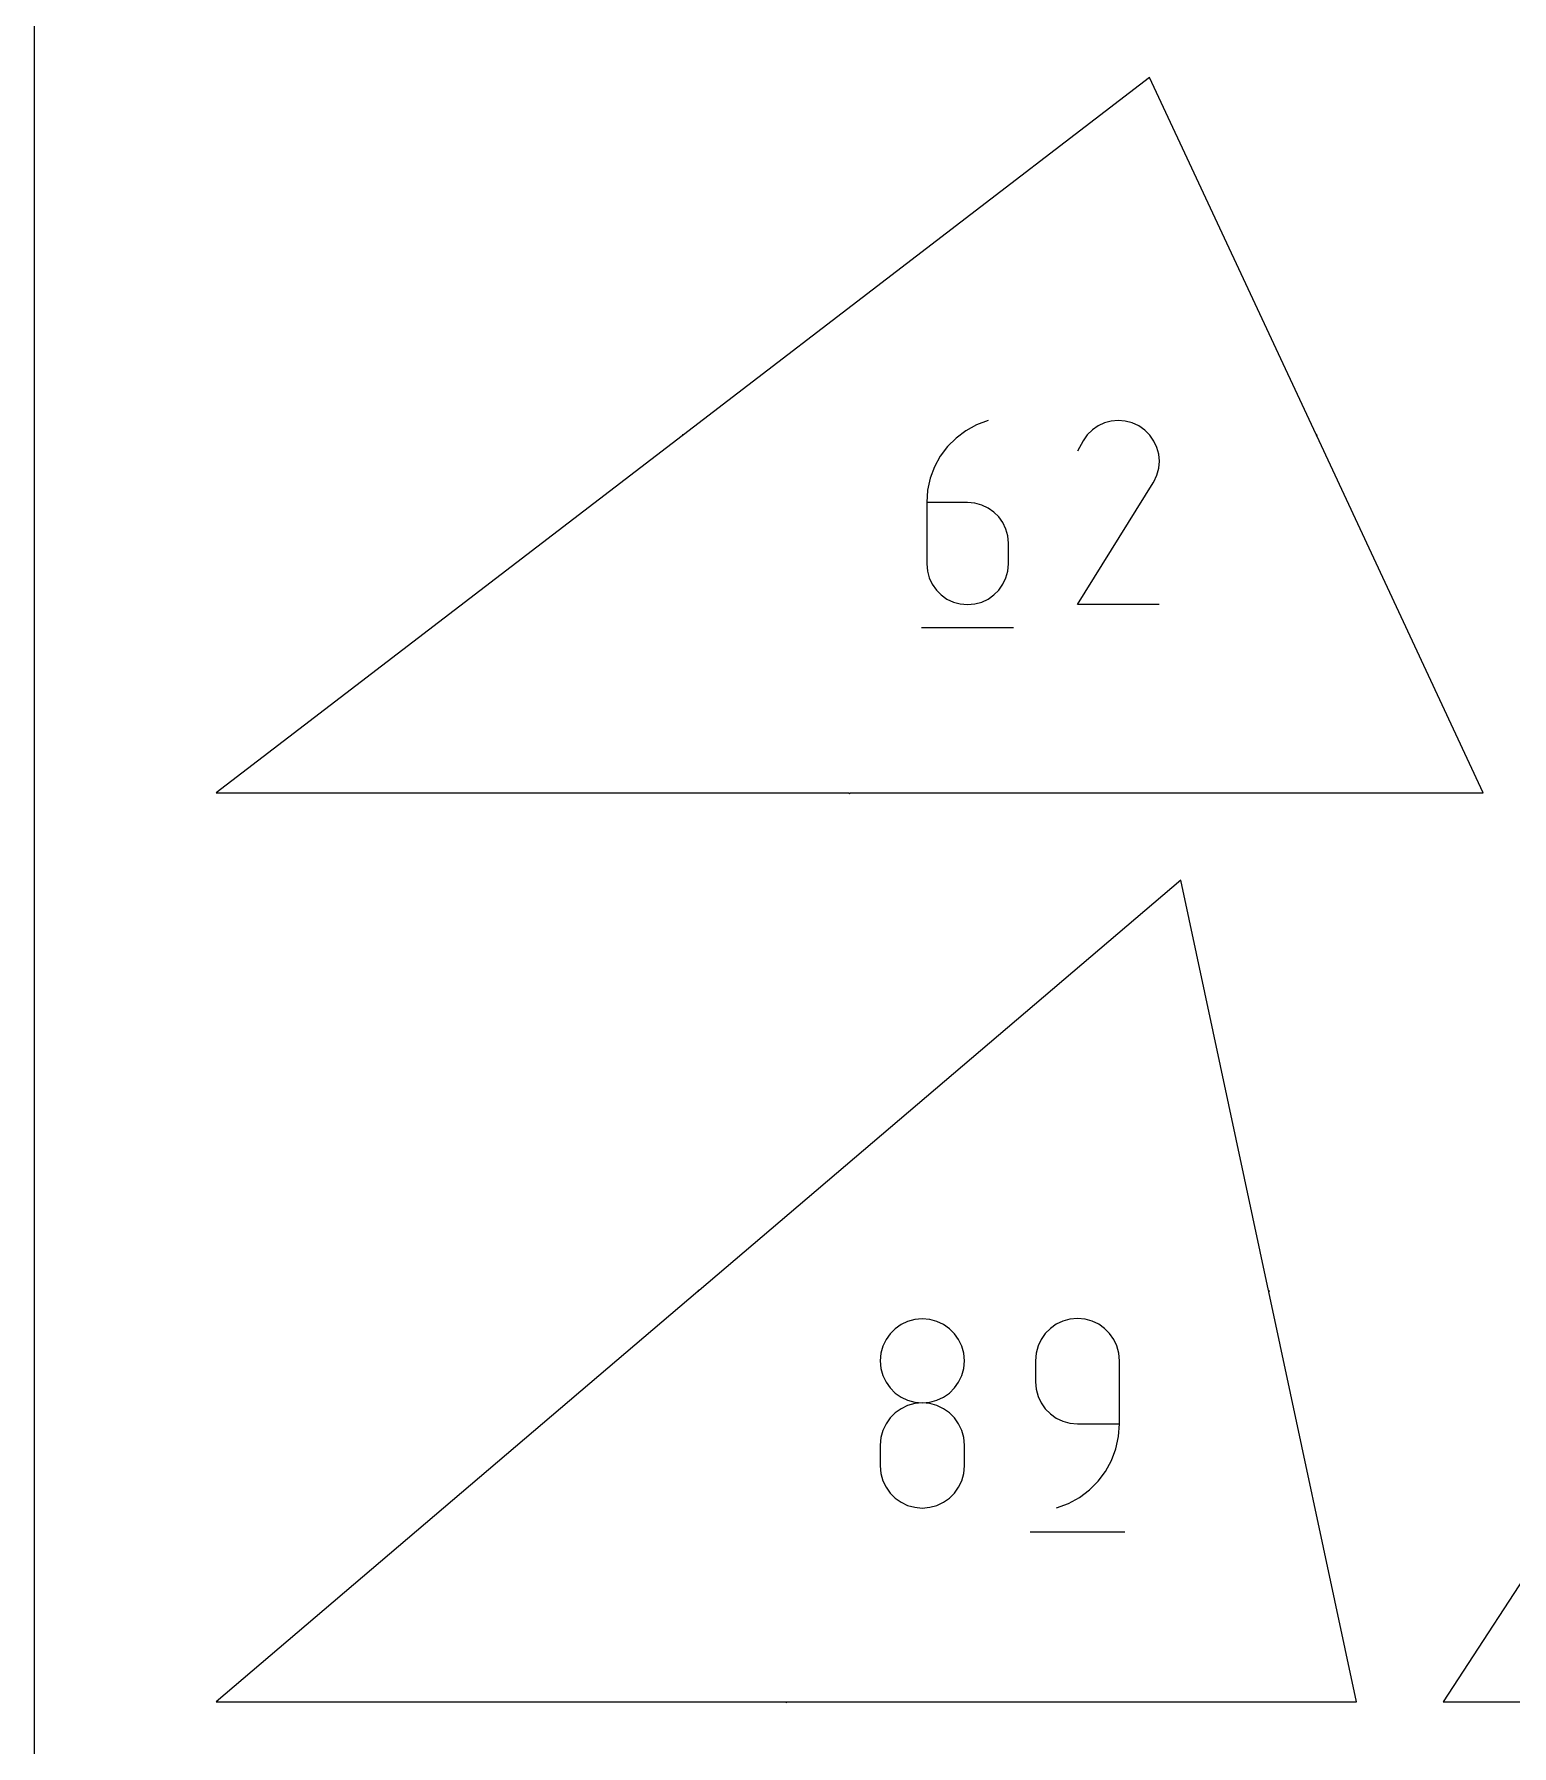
# Model space of a CAD drawing. Extents: x 0 to 200, y 0 to 297.
# Drawn here: x 0 to 54.2, y 134.1 to 196.9 of the extents above; entities that cross this region are included whole.
import ezdxf

# ---------------------------------------------------------------- set-up
doc = ezdxf.new("R2010")
doc.units = 0

msp = doc.modelspace()

# ---------------------------------------------------------------- linework, layer by layer
at = {"layer": 'annotation', "color": 1}
for p, q in [((34.970941, 182.705223), (34.54154, 182.544223)), ((34.970941, 182.705223), (34.970941, 182.705223)), ((39.239303, 182.615139), (39.006579, 182.507877)), ((39.486133, 182.681359), (39.239303, 182.615139)), ((39.74137, 182.705058), (39.486133, 182.681359)), ((39.999314, 182.684754), (39.74137, 182.705058)), ((40.254265, 182.618967), (39.999314, 182.684754)), ((40.500524, 182.506215), (40.254265, 182.618967)), ((23.772287, 182.162459), (23.772194, 182.16174)), ((23.772194, 182.16174), (23.772202, 182.161018)), ((23.772202, 182.161018), (23.772311, 182.160302)), ((23.772483, 182.163162), (23.772287, 182.162459)), ((23.772311, 182.160302), (23.772522, 182.159605)), ((23.77278, 182.163838), (23.772483, 182.163162)), ((23.772522, 182.159605), (23.772833, 182.158936)), ((23.773179, 182.164477), (23.77278, 182.163838)), ((23.772833, 182.158936), (23.773246, 182.158308)), ((23.773179, 182.164477), (23.773179, 182.164477)), ((23.775201, 182.159806), (23.773246, 182.158308)), ((23.773246, 182.158308), (23.775488, 182.155383)), ((23.775576, 182.160044), (23.775201, 182.159806)), ((23.775488, 182.155383), (23.775488, 182.155383)), ((23.775488, 182.155383), (23.775789, 182.155055)), ((23.775976, 182.160207), (23.775576, 182.160044)), ((23.775789, 182.155055), (23.776133, 182.154794)), ((23.776391, 182.160296), (23.775976, 182.160207)), ((23.776133, 182.154794), (23.776511, 182.1546)), ((23.776811, 182.160313), (23.776391, 182.160296)), ((23.776511, 182.1546), (23.776914, 182.154475)), ((23.777227, 182.160258), (23.776811, 182.160313)), ((23.776914, 182.154475), (23.77733, 182.154419)), ((23.777628, 182.160133), (23.777227, 182.160258)), ((23.77733, 182.154419), (23.777751, 182.154435)), ((23.777585, 182.152138), (23.781986, 182.15551)), ((23.778006, 182.15994), (23.777628, 182.160133)), ((23.777751, 182.154435), (23.778166, 182.154524)), ((23.77835, 182.159679), (23.778006, 182.15994)), ((23.778166, 182.154524), (23.778567, 182.154686)), ((23.778651, 182.159351), (23.77835, 182.159679)), ((23.778567, 182.154686), (23.778941, 182.154923)), ((23.779397, 182.158378), (23.778651, 182.159351)), ((23.778651, 182.159351), (23.778651, 182.159351)), ((23.778941, 182.154923), (23.779269, 182.155224)), ((23.778941, 182.154923), (23.778941, 182.154923)), ((23.779269, 182.155224), (23.77953, 182.155569)), ((23.779635, 182.158002), (23.779397, 182.158378)), ((23.782698, 182.160907), (23.779405, 182.169248)), ((23.77953, 182.155569), (23.779724, 182.155947)), ((23.779798, 182.157602), (23.779635, 182.158002)), ((23.779724, 182.155947), (23.779848, 182.156349)), ((23.779887, 182.157186), (23.779798, 182.157602)), ((23.779848, 182.156349), (23.779903, 182.156765)), ((23.779903, 182.156765), (23.779887, 182.157186)), ((23.787585, 182.164652), (23.782698, 182.160907)), ((23.787619, 182.161572), (23.784624, 182.165481)), ((33.79289, 182.059874), (33.481731, 181.747395)), ((34.147508, 182.327295), (33.79289, 182.059874)), ((34.54154, 182.544223), (34.147508, 182.327295)), ((38.450046, 181.954652), (38.25321, 181.577066)), ((38.606251, 182.176153), (38.450046, 181.954652)), ((38.793662, 182.361055), (38.606251, 182.176153)), ((39.006579, 182.507877), (38.793662, 182.361055)), ((40.720776, 182.349815), (40.500524, 182.506215)), ((40.500524, 182.506215), (40.500524, 182.506215)), ((40.904931, 182.162136), (40.720776, 182.349815)), ((41.05135, 181.94893), (40.904931, 182.162136)), ((41.158398, 181.715948), (41.05135, 181.94893)), ((46.996588, 182.166821), (46.99772, 182.164393)), ((46.99772, 182.164393), (46.99772, 182.164393)), ((46.99772, 182.164393), (46.997962, 182.163975)), ((46.997962, 182.163975), (46.998267, 182.163617)), ((46.998267, 182.163617), (46.998623, 182.163323)), ((46.998623, 182.163323), (46.999021, 182.163096)), ((46.999021, 182.163096), (46.99945, 182.16294)), ((46.999256, 182.157531), (47.001805, 182.152064)), ((46.99945, 182.16294), (46.999902, 182.162858)), ((46.999902, 182.162858), (47.000364, 182.162855)), ((47.000364, 182.162855), (47.000828, 182.162933)), ((47.000828, 182.162933), (47.001283, 182.163098)), ((47.001283, 182.163098), (47.002493, 182.163662)), ((47.001329, 182.156652), (47.001329, 182.156652)), ((47.001329, 182.156652), (47.001912, 182.156078)), ((47.001912, 182.156078), (47.002559, 182.155604)), ((47.002493, 182.163662), (47.002911, 182.163905)), ((47.002493, 182.163662), (47.002493, 182.163662)), ((47.002559, 182.155604), (47.003258, 182.155232)), ((47.002653, 182.169648), (47.007522, 182.171919)), ((47.003785, 182.16722), (47.002653, 182.169648)), ((47.002911, 182.163905), (47.003269, 182.164209)), ((47.003258, 182.155232), (47.003998, 182.154964)), ((47.003269, 182.164209), (47.003563, 182.164565)), ((47.003563, 182.164565), (47.003789, 182.164962)), ((47.003949, 182.166766), (47.003785, 182.16722)), ((47.003789, 182.164962), (47.003945, 182.165391)), ((47.003945, 182.165391), (47.004026, 182.165842)), ((47.004028, 182.166303), (47.003949, 182.166766)), ((47.003998, 182.154964), (47.004766, 182.154802)), ((47.004026, 182.165842), (47.004028, 182.166303)), ((47.004766, 182.154802), (47.005551, 182.15475)), ((47.005551, 182.15475), (47.00634, 182.15481)), ((47.00634, 182.15481), (47.007122, 182.154983)), ((47.006513, 182.15908), (47.006509, 182.158618)), ((47.006509, 182.158618), (47.006588, 182.158155)), ((47.006595, 182.159531), (47.006513, 182.15908)), ((47.006588, 182.158155), (47.006752, 182.157701)), ((47.006751, 182.159961), (47.006595, 182.159531)), ((47.006979, 182.160359), (47.006751, 182.159961)), ((47.006752, 182.157701), (47.007884, 182.155273)), ((47.007274, 182.160715), (47.006979, 182.160359)), ((47.007122, 182.154983), (47.007884, 182.155273)), ((47.007632, 182.16102), (47.007274, 182.160715)), ((47.007522, 182.171919), (47.009786, 182.167063)), ((47.008051, 182.161263), (47.007632, 182.16102)), ((47.007884, 182.155273), (47.01153, 182.156973)), ((47.009266, 182.161829), (47.008051, 182.161263)), ((47.008051, 182.161263), (47.008051, 182.161263)), ((47.009721, 182.161994), (47.009266, 182.161829)), ((47.010185, 182.162073), (47.009721, 182.161994)), ((47.010648, 182.162069), (47.010185, 182.162073)), ((47.011099, 182.161988), (47.010648, 182.162069)), ((47.011529, 182.161832), (47.011099, 182.161988)), ((47.011927, 182.161605), (47.011529, 182.161832)), ((47.01153, 182.156973), (47.011949, 182.157216)), ((47.01153, 182.156973), (47.01153, 182.156973)), ((47.012283, 182.16131), (47.011927, 182.161605)), ((47.011949, 182.157216), (47.012308, 182.157521)), ((47.012587, 182.160953), (47.012283, 182.16131)), ((47.012308, 182.157521), (47.012603, 182.157877)), ((47.01283, 182.160535), (47.012587, 182.160953)), ((47.012603, 182.157877), (47.012831, 182.158274)), ((47.012994, 182.16008), (47.01283, 182.160535)), ((47.01283, 182.160535), (47.01283, 182.160535)), ((47.012831, 182.158274), (47.012987, 182.158704)), ((47.012987, 182.158704), (47.013069, 182.159154)), ((47.013073, 182.159617), (47.012994, 182.16008)), ((47.013069, 182.159154), (47.013073, 182.159617)), ((33.218076, 181.395293), (33.00597, 181.009002)), ((33.481731, 181.747395), (33.218076, 181.395293)), ((41.224435, 181.468944), (41.158398, 181.715948)), ((41.247825, 181.213669), (41.224435, 181.468944)), ((33.00597, 181.009002), (32.849458, 180.593958)), ((41.045738, 180.455737), (41.160114, 180.701313)), ((41.160114, 180.701313), (41.226931, 180.955874)), ((41.226931, 180.955874), (41.247825, 181.213669)), ((32.752584, 180.155596), (32.719394, 179.699351)), ((32.849458, 180.593958), (32.752584, 180.155596)), ((38.248977, 175.955184), (41.01907, 180.414677)), ((41.01907, 180.414677), (41.022381, 180.418775)), ((41.01907, 180.414677), (41.01907, 180.414677)), ((41.022381, 180.418775), (41.025557, 180.422907)), ((41.025557, 180.422907), (41.028617, 180.42711)), ((41.028617, 180.42711), (41.031584, 180.431416)), ((41.031584, 180.431416), (41.034477, 180.435863)), ((41.034477, 180.435863), (41.037319, 180.440483)), ((41.037319, 180.440483), (41.040128, 180.445312)), ((41.040128, 180.445312), (41.042928, 180.450386)), ((41.042928, 180.450386), (41.045738, 180.455737)), ((41.045738, 180.455737), (41.045738, 180.455737)), ((32.719394, 179.699351), (32.719394, 177.455847)), ((34.218309, 179.699351), (32.719394, 179.699351)), ((34.487892, 179.675293), (34.218309, 179.699351)), ((34.741561, 179.605908), (34.487892, 179.675293)), ((34.975096, 179.495381), (34.741561, 179.605908)), ((35.184277, 179.347897), (34.975096, 179.495381)), ((35.364887, 179.167638), (35.184277, 179.347897)), ((35.512706, 178.95879), (35.364887, 179.167638)), ((35.623514, 178.725537), (35.512706, 178.95879)), ((35.693093, 178.472063), (35.623514, 178.725537)), ((35.717223, 178.202552), (35.693093, 178.472063)), ((35.717223, 177.455847), (35.717223, 178.202552)), ((35.717223, 178.202552), (35.717223, 178.202552)), ((32.719394, 177.455847), (32.719394, 177.455847)), ((32.719394, 177.455847), (32.743594, 177.186205)), ((32.743594, 177.186205), (32.813348, 176.932381)), ((32.813348, 176.932381), (32.924382, 176.698621)), ((35.512706, 176.698621), (35.623514, 176.932381)), ((35.623514, 176.932381), (35.693093, 177.186205)), ((35.693093, 177.186205), (35.717223, 177.455847)), ((32.924382, 176.698621), (33.072427, 176.489172)), ((33.072427, 176.489172), (33.253211, 176.308281)), ((33.253211, 176.308281), (33.462463, 176.160196)), ((34.975096, 176.160196), (35.184277, 176.308281)), ((35.184277, 176.308281), (35.364887, 176.489172)), ((35.364887, 176.489172), (35.512706, 176.698621)), ((33.462463, 176.160196), (33.69591, 176.049162)), ((33.69591, 176.049162), (33.949283, 175.979427)), ((33.949283, 175.979427), (34.218309, 175.955239)), ((34.218309, 175.955239), (34.487892, 175.979427)), ((34.218309, 175.955239), (34.218309, 175.955239)), ((34.487892, 175.979427), (34.741561, 176.049162)), ((34.741561, 176.049162), (34.975096, 176.160196)), ((41.246806, 175.955184), (38.248977, 175.955184)), ((32.531659, 175.111491), (35.906651, 175.111491)), ((29.885536, 169.054886), (29.885493, 169.054405)), ((29.885493, 169.054405), (29.885493, 169.05307)), ((29.885493, 169.05307), (29.885493, 169.05307)), ((29.885493, 169.05307), (29.885536, 169.052588)), ((29.885536, 169.048187), (29.885493, 169.047705)), ((29.885493, 169.047705), (29.885493, 169.047705)), ((29.885493, 169.047705), (29.885536, 169.047226)), ((29.885661, 169.055339), (29.885536, 169.054886)), ((29.885536, 169.052588), (29.885661, 169.052135)), ((29.885661, 169.048641), (29.885536, 169.048187)), ((29.885536, 169.047226), (29.885661, 169.046774)), ((29.885859, 169.055756), (29.885661, 169.055339)), ((29.885661, 169.052135), (29.885859, 169.051717)), ((29.885859, 169.049059), (29.885661, 169.048641)), ((29.885661, 169.046774), (29.885859, 169.046357)), ((29.886124, 169.05613), (29.885859, 169.055756)), ((29.885859, 169.051717), (29.886123, 169.051342)), ((29.886124, 169.049433), (29.885859, 169.049059)), ((29.885859, 169.046357), (29.886123, 169.045984)), ((29.886123, 169.051342), (29.886447, 169.051019)), ((29.886123, 169.045984), (29.886447, 169.045661)), ((29.886447, 169.056452), (29.886124, 169.05613)), ((29.886447, 169.049757), (29.886124, 169.049433)), ((29.886821, 169.056715), (29.886447, 169.056452)), ((29.886447, 169.051019), (29.88682, 169.050754)), ((29.886821, 169.050022), (29.886447, 169.049757)), ((29.886447, 169.045661), (29.88682, 169.045396)), ((29.88682, 169.050754), (29.887238, 169.050556)), ((29.88682, 169.045396), (29.887238, 169.045198)), ((29.887238, 169.056913), (29.886821, 169.056715)), ((29.887238, 169.05022), (29.886821, 169.050022)), ((29.887691, 169.057037), (29.887238, 169.056913)), ((29.887238, 169.050556), (29.887691, 169.050431)), ((29.887691, 169.050345), (29.887238, 169.05022)), ((29.887238, 169.045198), (29.887691, 169.045073)), ((29.888172, 169.05708), (29.887691, 169.057037)), ((29.887691, 169.050431), (29.888172, 169.050388)), ((29.888172, 169.050388), (29.887691, 169.050345)), ((29.887691, 169.045073), (29.888172, 169.04503)), ((29.888653, 169.057037), (29.888172, 169.05708)), ((29.888172, 169.05708), (29.888172, 169.05708)), ((29.888172, 169.050388), (29.888653, 169.050431)), ((29.888172, 169.050388), (29.888172, 169.050388)), ((29.888653, 169.050345), (29.888172, 169.050388)), ((29.888172, 169.050388), (29.888172, 169.050388)), ((29.888172, 169.04503), (29.888653, 169.045073)), ((29.888172, 169.04503), (29.888172, 169.04503)), ((29.889105, 169.056913), (29.888653, 169.057037)), ((29.888653, 169.050431), (29.889106, 169.050556)), ((29.889105, 169.05022), (29.888653, 169.050345)), ((29.888653, 169.045073), (29.889106, 169.045198)), ((29.889523, 169.056715), (29.889105, 169.056913)), ((29.889523, 169.050022), (29.889105, 169.05022)), ((29.889106, 169.050556), (29.889523, 169.050755)), ((29.889106, 169.045198), (29.889523, 169.045396)), ((29.889897, 169.056452), (29.889523, 169.056715)), ((29.889523, 169.050755), (29.889897, 169.051019)), ((29.889897, 169.049757), (29.889523, 169.050022)), ((29.889523, 169.045396), (29.889897, 169.045661)), ((29.89022, 169.05613), (29.889897, 169.056452)), ((29.889897, 169.051019), (29.89022, 169.051343)), ((29.89022, 169.049433), (29.889897, 169.049757)), ((29.889897, 169.045661), (29.89022, 169.045984)), ((29.890484, 169.055756), (29.89022, 169.05613)), ((29.89022, 169.051343), (29.890485, 169.051717)), ((29.890484, 169.049059), (29.89022, 169.049433)), ((29.89022, 169.045984), (29.890485, 169.046357)), ((29.890683, 169.055339), (29.890484, 169.055756)), ((29.890683, 169.048641), (29.890484, 169.049059)), ((29.890485, 169.051717), (29.890683, 169.052135)), ((29.890485, 169.046357), (29.890683, 169.046774)), ((29.890807, 169.054886), (29.890683, 169.055339)), ((29.890683, 169.052135), (29.890807, 169.052588)), ((29.890807, 169.048187), (29.890683, 169.048641)), ((29.890683, 169.046774), (29.890807, 169.047226)), ((29.890851, 169.054405), (29.890807, 169.054886)), ((29.890807, 169.052588), (29.890851, 169.05307)), ((29.890851, 169.047705), (29.890807, 169.048187)), ((29.890807, 169.047226), (29.890851, 169.047705)), ((29.890851, 169.054405), (29.890851, 169.054405)), ((29.890851, 169.05307), (29.890851, 169.054405)), ((29.890851, 169.047705), (29.890851, 169.047705)), ((29.895418, 169.054886), (29.895375, 169.054405)), ((29.895375, 169.054405), (29.895375, 169.05307)), ((29.895375, 169.05307), (29.895375, 169.05307)), ((29.895375, 169.05307), (29.895418, 169.052588)), ((29.895418, 169.048187), (29.895375, 169.047705)), ((29.895375, 169.047705), (29.895375, 169.047705)), ((29.895375, 169.047705), (29.895418, 169.047226)), ((29.895543, 169.055339), (29.895418, 169.054886)), ((29.895418, 169.052588), (29.895543, 169.052135)), ((29.895543, 169.048641), (29.895418, 169.048187)), ((29.895418, 169.047226), (29.895543, 169.046774)), ((29.895741, 169.055756), (29.895543, 169.055339)), ((29.895543, 169.052135), (29.895741, 169.051717)), ((29.895741, 169.049059), (29.895543, 169.048641)), ((29.895543, 169.046774), (29.895741, 169.046357)), ((29.896006, 169.05613), (29.895741, 169.055756)), ((29.895741, 169.051717), (29.896005, 169.051342)), ((29.896006, 169.049433), (29.895741, 169.049059)), ((29.895741, 169.046357), (29.896005, 169.045984)), ((29.896005, 169.051342), (29.896329, 169.051019)), ((29.896005, 169.045984), (29.896329, 169.045661)), ((29.896329, 169.056452), (29.896006, 169.05613)), ((29.896329, 169.049757), (29.896006, 169.049433)), ((29.896703, 169.056715), (29.896329, 169.056452)), ((29.896329, 169.051019), (29.896703, 169.050754)), ((29.896703, 169.050022), (29.896329, 169.049757)), ((29.896329, 169.045661), (29.896703, 169.045396)), ((29.89712, 169.056913), (29.896703, 169.056715)), ((29.896703, 169.050754), (29.89712, 169.050556)), ((29.89712, 169.05022), (29.896703, 169.050022)), ((29.896703, 169.045396), (29.89712, 169.045198)), ((29.897573, 169.057037), (29.89712, 169.056913)), ((29.89712, 169.050556), (29.897573, 169.050431)), ((29.897573, 169.050345), (29.89712, 169.05022)), ((29.89712, 169.045198), (29.897573, 169.045073)), ((29.898054, 169.05708), (29.897573, 169.057037)), ((29.897573, 169.050431), (29.898054, 169.050388)), ((29.898054, 169.050388), (29.897573, 169.050345)), ((29.897573, 169.045073), (29.898054, 169.04503)), ((29.898535, 169.057037), (29.898054, 169.05708)), ((29.898054, 169.05708), (29.898054, 169.05708)), ((29.898054, 169.050388), (29.898535, 169.050431)), ((29.898054, 169.050388), (29.898054, 169.050388)), ((29.898535, 169.050345), (29.898054, 169.050388)), ((29.898054, 169.050388), (29.898054, 169.050388)), ((29.898054, 169.04503), (29.898535, 169.045073)), ((29.898054, 169.04503), (29.898054, 169.04503)), ((29.898987, 169.056913), (29.898535, 169.057037)), ((29.898535, 169.050431), (29.898988, 169.050556)), ((29.898987, 169.05022), (29.898535, 169.050345)), ((29.898535, 169.045073), (29.898988, 169.045198)), ((29.899405, 169.056715), (29.898987, 169.056913)), ((29.899405, 169.050022), (29.898987, 169.05022)), ((29.898988, 169.050556), (29.899405, 169.050755)), ((29.898988, 169.045198), (29.899405, 169.045396)), ((29.899779, 169.056452), (29.899405, 169.056715)), ((29.899405, 169.050755), (29.899779, 169.051019)), ((29.899779, 169.049757), (29.899405, 169.050022)), ((29.899405, 169.045396), (29.899779, 169.045661)), ((29.900102, 169.05613), (29.899779, 169.056452)), ((29.899779, 169.051019), (29.900102, 169.051343)), ((29.900102, 169.049433), (29.899779, 169.049757)), ((29.899779, 169.045661), (29.900102, 169.045984)), ((29.900366, 169.055756), (29.900102, 169.05613)), ((29.900102, 169.051343), (29.900367, 169.051717)), ((29.900366, 169.049059), (29.900102, 169.049433)), ((29.900102, 169.045984), (29.900367, 169.046357)), ((29.900565, 169.055339), (29.900366, 169.055756)), ((29.900565, 169.048641), (29.900366, 169.049059)), ((29.900367, 169.051717), (29.900565, 169.052135)), ((29.900367, 169.046357), (29.900565, 169.046774)), ((29.900689, 169.054886), (29.900565, 169.055339)), ((29.900565, 169.052135), (29.90069, 169.052588)), ((29.900689, 169.048187), (29.900565, 169.048641)), ((29.900565, 169.046774), (29.90069, 169.047226)), ((29.900733, 169.054405), (29.900689, 169.054886)), ((29.900733, 169.047705), (29.900689, 169.048187)), ((29.90069, 169.052588), (29.900733, 169.05307)), ((29.90069, 169.047226), (29.900733, 169.047705)), ((29.900733, 169.054405), (29.900733, 169.054405)), ((29.900733, 169.05307), (29.900733, 169.054405)), ((29.900733, 169.047705), (29.900733, 169.047705)), ((24.345425, 150.797096), (24.34535, 150.796143)), ((24.34535, 150.796143), (24.34541, 150.795191)), ((24.34541, 150.795191), (24.345603, 150.794255)), ((24.345635, 150.798036), (24.345425, 150.797096)), ((24.345603, 150.794255), (24.345927, 150.79335)), ((24.34598, 150.798947), (24.345635, 150.798036)), ((24.345927, 150.79335), (24.346384, 150.79249)), ((24.346463, 150.799817), (24.34598, 150.798947)), ((24.346384, 150.79249), (24.34697, 150.79169)), ((24.346463, 150.799817), (24.346463, 150.799817)), ((24.349444, 150.793797), (24.34697, 150.79169)), ((24.34697, 150.79169), (24.350123, 150.787987)), ((24.349923, 150.794136), (24.349444, 150.793797)), ((24.35044, 150.794378), (24.349923, 150.794136)), ((24.350123, 150.787987), (24.350123, 150.787987)), ((24.350123, 150.787987), (24.350541, 150.787576)), ((24.35098, 150.794524), (24.35044, 150.794378)), ((24.350541, 150.787576), (24.351013, 150.787255)), ((24.351533, 150.794574), (24.35098, 150.794524)), ((24.351013, 150.787255), (24.351525, 150.787025)), ((24.351525, 150.787025), (24.352064, 150.786887)), ((24.352084, 150.79453), (24.351533, 150.794574)), ((24.352064, 150.786887), (24.352616, 150.786842)), ((24.352622, 150.794393), (24.352084, 150.79453)), ((24.352616, 150.786842), (24.35317, 150.786892)), ((24.353133, 150.794164), (24.352622, 150.794393)), ((24.353107, 150.783853), (24.358679, 150.788595)), ((24.353604, 150.793843), (24.353133, 150.794164)), ((24.35317, 150.786892), (24.353711, 150.787037)), ((24.354022, 150.793432), (24.353604, 150.793843)), ((24.353711, 150.787037), (24.354228, 150.787278)), ((24.354351, 150.806531), (24.353983, 150.801945)), ((24.355072, 150.792199), (24.354022, 150.793432)), ((24.354022, 150.793432), (24.354022, 150.793432)), ((24.354228, 150.787278), (24.354706, 150.787616)), ((24.363837, 150.795388), (24.354351, 150.806531)), ((24.354706, 150.787616), (24.355117, 150.788035)), ((24.354706, 150.787616), (24.354706, 150.787616)), ((24.355411, 150.79172), (24.355072, 150.792199)), ((24.355117, 150.788035), (24.355438, 150.788506)), ((24.355652, 150.791204), (24.355411, 150.79172)), ((24.355438, 150.788506), (24.355667, 150.789018)), ((24.355798, 150.790662), (24.355652, 150.791204)), ((24.355667, 150.789018), (24.355804, 150.789556)), ((24.355848, 150.790109), (24.355798, 150.790662)), ((24.355804, 150.789556), (24.355848, 150.790109)), ((45.249174, 150.802224), (45.250437, 150.796316)), ((45.251251, 150.800537), (45.251224, 150.800067)), ((45.251224, 150.800067), (45.251282, 150.799587)), ((45.251358, 150.800987), (45.251251, 150.800537)), ((45.251282, 150.799587), (45.251282, 150.799587)), ((45.251282, 150.799587), (45.251426, 150.799125)), ((45.251539, 150.801409), (45.251358, 150.800987)), ((45.251426, 150.799125), (45.251643, 150.798707)), ((45.251788, 150.801793), (45.251539, 150.801409)), ((45.251643, 150.798707), (45.251925, 150.798339)), ((45.252099, 150.802131), (45.251788, 150.801793)), ((45.251925, 150.798339), (45.252262, 150.798029)), ((45.252467, 150.802413), (45.252099, 150.802131)), ((45.252262, 150.798029), (45.252646, 150.79778)), ((45.252885, 150.80263), (45.252467, 150.802413)), ((45.252646, 150.79778), (45.253068, 150.7976)), ((45.253348, 150.802773), (45.252885, 150.80263)), ((45.253068, 150.7976), (45.253519, 150.797493)), ((45.253353, 150.790668), (45.253309, 150.790371)), ((45.253309, 150.790371), (45.253318, 150.790079)), ((45.253318, 150.790079), (45.253377, 150.789796)), ((45.257275, 150.803613), (45.253348, 150.802773)), ((45.253348, 150.802773), (45.253348, 150.802773)), ((45.253388, 150.79079), (45.253353, 150.790668)), ((45.253353, 150.790668), (45.253353, 150.790668)), ((45.253377, 150.789796), (45.253482, 150.78953)), ((45.253431, 150.790908), (45.253388, 150.79079)), ((45.253483, 150.791022), (45.253431, 150.790908)), ((45.253482, 150.78953), (45.25363, 150.789285)), ((45.253542, 150.791132), (45.253483, 150.791022)), ((45.253519, 150.797493), (45.253989, 150.797467)), ((45.25361, 150.791236), (45.253542, 150.791132)), ((45.253684, 150.791335), (45.25361, 150.791236)), ((45.25363, 150.789285), (45.253818, 150.789067)), ((45.253766, 150.791428), (45.253684, 150.791335)), ((45.253854, 150.791515), (45.253766, 150.791428)), ((45.253818, 150.789067), (45.254041, 150.788884)), ((45.253949, 150.791595), (45.253854, 150.791515)), ((45.25492, 150.792277), (45.253949, 150.791595)), ((45.253949, 150.791595), (45.253949, 150.791595)), ((45.253989, 150.797467), (45.25447, 150.797525)), ((45.254041, 150.788884), (45.254297, 150.78874)), ((45.254297, 150.78874), (45.254582, 150.788641)), ((45.25447, 150.797525), (45.255777, 150.797805)), ((45.254582, 150.788641), (45.254582, 150.788641)), ((45.254582, 150.788641), (45.255745, 150.788414)), ((45.255945, 150.792851), (45.25492, 150.792277)), ((45.255745, 150.788414), (45.256914, 150.788307)), ((45.255777, 150.797805), (45.25624, 150.797948)), ((45.255777, 150.797805), (45.255777, 150.797805)), ((45.257016, 150.793317), (45.255945, 150.792851)), ((45.25624, 150.797948), (45.256658, 150.798165)), ((45.256658, 150.798165), (45.257025, 150.798446)), ((45.256914, 150.788307), (45.258081, 150.788318)), ((45.258124, 150.793672), (45.257016, 150.793317)), ((45.257025, 150.798446), (45.257335, 150.798783)), ((45.258087, 150.803725), (45.257275, 150.803613)), ((45.257837, 150.800989), (45.257275, 150.803613)), ((45.257335, 150.798783), (45.257583, 150.799166)), ((45.257583, 150.799166), (45.257763, 150.799588)), ((45.257763, 150.799588), (45.257869, 150.800038)), ((45.257895, 150.800508), (45.257837, 150.800989)), ((45.257869, 150.800038), (45.257895, 150.800508)), ((45.258081, 150.788318), (45.259237, 150.788447)), ((45.25889, 150.80372), (45.258087, 150.803725)), ((45.25926, 150.793915), (45.258124, 150.793672)), ((45.259675, 150.803601), (45.25889, 150.80372)), ((45.259237, 150.788447), (45.260373, 150.78869)), ((45.260416, 150.794044), (45.25926, 150.793915)), ((45.260431, 150.803375), (45.259675, 150.803601)), ((45.260373, 150.78869), (45.261481, 150.789045)), ((45.261583, 150.794056), (45.260416, 150.794044)), ((45.261146, 150.803045), (45.260431, 150.803375)), ((45.261809, 150.802617), (45.261146, 150.803045)), ((45.261481, 150.789045), (45.262551, 150.789512)), ((45.262752, 150.793951), (45.261583, 150.794056)), ((45.26241, 150.802096), (45.261809, 150.802617)), ((45.262937, 150.801488), (45.26241, 150.802096)), ((45.262551, 150.789512), (45.263576, 150.790088)), ((45.263914, 150.793726), (45.262752, 150.793951)), ((45.26338, 150.800797), (45.262937, 150.801488)), ((45.26338, 150.800797), (45.26338, 150.800797)), ((45.263576, 150.790088), (45.264546, 150.790772)), ((45.2642, 150.793628), (45.263914, 150.793726)), ((45.263914, 150.793726), (45.263914, 150.793726)), ((45.264457, 150.793484), (45.2642, 150.793628)), ((45.26468, 150.7933), (45.264457, 150.793484)), ((45.264546, 150.790772), (45.264641, 150.790853)), ((45.264546, 150.790772), (45.264546, 150.790772)), ((45.264641, 150.790853), (45.26473, 150.79094)), ((45.264868, 150.793083), (45.26468, 150.7933)), ((45.26473, 150.79094), (45.264812, 150.791034)), ((45.264812, 150.791034), (45.264887, 150.791133)), ((45.265016, 150.792837), (45.264868, 150.793083)), ((45.264887, 150.791133), (45.264955, 150.791238)), ((45.264955, 150.791238), (45.265014, 150.791346)), ((45.265014, 150.791346), (45.265065, 150.791458)), ((45.26512, 150.792569), (45.265016, 150.792837)), ((45.265065, 150.791458), (45.265107, 150.791574)), ((45.265107, 150.791574), (45.26514, 150.791692)), ((45.265178, 150.792285), (45.26512, 150.792569)), ((45.26514, 150.791692), (45.265186, 150.791991)), ((45.26514, 150.791692), (45.26514, 150.791692)), ((45.265186, 150.791991), (45.265178, 150.792285)), ((31.565185, 149.416083), (31.37924, 149.230284)), ((31.780438, 149.568274), (31.565185, 149.416083)), ((32.020614, 149.682444), (31.780438, 149.568274)), ((32.281332, 149.754181), (32.020614, 149.682444)), ((32.558206, 149.779074), (32.281332, 149.754181)), ((32.835081, 149.754181), (32.558206, 149.779074)), ((32.558206, 149.779074), (32.558206, 149.779074)), ((33.095798, 149.682444), (32.835081, 149.754181)), ((33.335975, 149.568274), (33.095798, 149.682444)), ((33.551227, 149.416083), (33.335975, 149.568274)), ((33.737172, 149.230284), (33.551227, 149.416083)), ((37.25295, 149.424192), (37.066969, 149.238029)), ((37.468217, 149.576604), (37.25295, 149.424192)), ((37.708376, 149.690887), (37.468217, 149.576604)), ((37.969032, 149.762667), (37.708376, 149.690887)), ((38.245792, 149.787566), (37.969032, 149.762667)), ((38.523125, 149.762667), (38.245792, 149.787566)), ((38.245792, 149.787566), (38.245792, 149.787566)), ((38.784086, 149.690887), (38.523125, 149.762667)), ((39.024335, 149.576604), (38.784086, 149.690887)), ((39.23953, 149.424192), (39.024335, 149.576604)), ((39.425332, 149.238029), (39.23953, 149.424192)), ((31.112805, 148.77551), (31.041083, 148.515358)), ((31.226986, 149.015289), (31.112805, 148.77551)), ((31.37924, 149.230284), (31.226986, 149.015289)), ((33.889427, 149.015289), (33.737172, 149.230284)), ((34.003607, 148.77551), (33.889427, 149.015289)), ((34.075329, 148.515358), (34.003607, 148.77551)), ((36.800441, 148.781952), (36.728683, 148.520791)), ((36.914668, 149.02249), (36.800441, 148.781952)), ((37.066969, 149.238029), (36.914668, 149.02249)), ((39.5774, 149.02249), (39.425332, 149.238029)), ((39.691393, 148.781952), (39.5774, 149.02249)), ((39.762973, 148.520791), (39.691393, 148.781952)), ((31.041083, 148.515358), (31.016201, 148.239246)), ((31.016201, 148.239246), (31.016201, 148.239246)), ((31.016201, 148.239246), (31.041097, 147.961838)), ((34.075315, 147.961838), (34.100211, 148.239246)), ((34.100211, 148.239246), (34.075329, 148.515358)), ((34.100211, 148.239246), (34.100211, 148.239246)), ((36.728683, 148.520791), (36.703787, 148.243383)), ((36.703787, 148.243383), (36.703787, 147.471292)), ((39.787797, 148.243383), (39.762973, 148.520791)), ((39.787797, 145.927545), (39.787797, 148.243383)), ((39.787797, 148.243383), (39.787797, 148.243383)), ((31.041097, 147.961838), (31.112856, 147.700677)), ((31.112856, 147.700677), (31.227082, 147.460139)), ((31.227082, 147.460139), (31.379383, 147.244601)), ((33.737029, 147.244601), (33.88933, 147.460139)), ((33.88933, 147.460139), (34.003557, 147.700677)), ((34.003557, 147.700677), (34.075315, 147.961838)), ((36.703787, 147.471292), (36.703787, 147.471292)), ((36.703787, 147.471292), (36.728683, 147.193899)), ((31.379383, 147.244601), (31.565364, 147.058437)), ((31.565364, 147.058437), (31.780631, 146.906026)), ((31.780631, 146.906026), (32.02079, 146.791742)), ((33.095622, 146.791742), (33.335781, 146.906026)), ((33.335781, 146.906026), (33.551048, 147.058437)), ((33.551048, 147.058437), (33.737029, 147.244601)), ((36.728683, 147.193899), (36.800441, 146.932778)), ((36.800441, 146.932778), (36.914668, 146.692298)), ((31.565185, 146.331729), (31.37924, 146.145602)), ((31.780438, 146.484118), (31.565185, 146.331729)), ((32.020614, 146.598391), (31.780438, 146.484118)), ((32.281332, 146.670166), (32.020614, 146.598391)), ((32.02079, 146.791742), (32.281446, 146.719963)), ((32.558206, 146.695064), (32.281332, 146.670166)), ((32.281446, 146.719963), (32.558206, 146.695064)), ((32.558206, 146.695064), (32.834966, 146.719963)), ((32.835081, 146.67018), (32.558206, 146.695064)), ((32.558206, 146.695064), (32.558206, 146.695064)), ((32.558206, 146.695064), (32.558206, 146.695064)), ((32.834966, 146.719963), (33.095622, 146.791742)), ((33.095798, 146.598441), (32.835081, 146.67018)), ((33.335975, 146.484215), (33.095798, 146.598441)), ((33.551227, 146.331872), (33.335975, 146.484215)), ((33.737172, 146.145781), (33.551227, 146.331872)), ((36.914668, 146.692298), (37.066969, 146.476828)), ((37.066969, 146.476828), (37.25295, 146.290737)), ((37.25295, 146.290737), (37.468217, 146.138394)), ((31.112805, 145.689656), (31.041083, 145.428596)), ((31.226986, 145.930118), (31.112805, 145.689656)), ((31.37924, 146.145602), (31.226986, 145.930118)), ((33.889427, 145.930311), (33.737172, 146.145781)), ((34.003607, 145.689831), (33.889427, 145.930311)), ((34.075329, 145.42871), (34.003607, 145.689831)), ((37.468217, 146.138394), (37.708376, 146.024169)), ((37.708376, 146.024169), (37.969032, 145.952429)), ((37.969032, 145.952429), (38.245792, 145.927545)), ((38.245792, 145.927545), (39.787797, 145.927545)), ((39.753656, 145.459357), (39.787797, 145.927545)), ((31.041083, 145.428596), (31.016201, 145.151317)), ((31.016201, 145.151317), (31.016201, 144.383145)), ((34.100211, 145.151317), (34.075329, 145.42871)), ((34.100211, 144.383145), (34.100211, 145.151317)), ((34.100211, 145.151317), (34.100211, 145.151317)), ((39.493079, 144.583164), (39.654023, 145.009343)), ((39.654023, 145.009343), (39.753656, 145.459357)), ((31.016201, 144.383145), (31.016201, 144.383145)), ((31.016201, 144.383145), (31.041097, 144.105887)), ((34.075315, 144.105887), (34.100211, 144.383145)), ((39.275008, 144.186479), (39.493079, 144.583164)), ((31.041097, 144.105887), (31.112856, 143.845126)), ((31.112856, 143.845126), (31.227082, 143.605167)), ((33.88933, 143.605167), (34.003557, 143.845126)), ((34.003557, 143.845126), (34.075315, 144.105887)), ((38.684215, 143.504227), (39.003993, 143.824946)), ((39.003993, 143.824946), (39.275008, 144.186479)), ((31.227082, 143.605167), (31.379383, 143.390315)), ((31.379383, 143.390315), (31.565364, 143.204875)), ((31.565364, 143.204875), (31.780631, 143.05315)), ((31.780631, 143.05315), (32.02079, 142.939446)), ((33.095622, 142.939446), (33.335781, 143.05315)), ((33.335781, 143.05315), (33.551048, 143.204875)), ((33.551048, 143.204875), (33.737029, 143.390315)), ((33.737029, 143.390315), (33.88933, 143.605167)), ((37.915104, 143.007862), (38.319858, 143.229979)), ((38.319858, 143.229979), (38.684215, 143.504227)), ((32.02079, 142.939446), (32.281446, 142.868067)), ((32.281446, 142.868067), (32.558206, 142.843318)), ((32.558206, 142.843318), (32.834966, 142.868067)), ((32.558206, 142.843318), (32.558206, 142.843318)), ((32.834966, 142.868067), (33.095622, 142.939446)), ((37.474136, 142.843535), (37.915104, 143.007862)), ((37.474136, 142.843535), (37.474136, 142.843535)), ((36.511091, 141.975532), (39.983106, 141.975532)), ((27.564927, 135.743146), (27.564811, 135.741988)), ((27.564811, 135.741988), (27.564811, 135.740826)), ((27.564811, 135.740826), (27.564927, 135.739669)), ((27.56516, 135.744289), (27.564927, 135.743146)), ((27.564927, 135.739669), (27.56516, 135.738524)), ((27.565509, 135.74541), (27.56516, 135.744289)), ((27.56516, 135.738524), (27.565509, 135.737402)), ((27.565975, 135.746499), (27.565509, 135.74541)), ((27.565509, 135.737402), (27.565975, 135.73631)), ((27.566131, 135.746758), (27.565975, 135.746499)), ((27.565975, 135.746499), (27.565975, 135.746499)), ((27.565975, 135.73631), (27.565975, 135.73631)), ((27.565975, 135.73631), (27.566034, 135.7362)), ((27.566034, 135.7362), (27.566101, 135.736095)), ((27.566101, 135.736095), (27.566175, 135.735995)), ((27.566325, 135.746978), (27.566131, 135.746758)), ((27.566175, 135.735995), (27.566257, 135.735901)), ((27.566257, 135.735901), (27.566345, 135.735813)), ((27.566551, 135.747158), (27.566325, 135.746978)), ((27.566345, 135.735813), (27.566438, 135.735732)), ((27.566438, 135.735732), (27.566538, 135.735659)), ((27.566538, 135.735659), (27.566642, 135.735593)), ((27.566803, 135.747296), (27.566551, 135.747158)), ((27.566642, 135.735593), (27.56675, 135.735537)), ((27.56675, 135.735537), (27.56675, 135.735537)), ((27.56675, 135.735537), (27.567033, 135.735429)), ((27.567073, 135.747389), (27.566803, 135.747296)), ((27.567033, 135.735429), (27.567323, 135.735375)), ((27.567356, 135.747436), (27.567073, 135.747389)), ((27.567323, 135.735375), (27.567613, 135.735373)), ((27.567645, 135.747435), (27.567356, 135.747436)), ((27.567613, 135.735373), (27.567896, 135.735419)), ((27.567933, 135.747383), (27.567645, 135.747435)), ((27.567896, 135.735419), (27.568167, 135.735512)), ((27.568214, 135.747278), (27.567933, 135.747383)), ((27.568167, 135.735512), (27.568419, 135.73565)), ((27.568214, 135.747278), (27.568214, 135.747278)), ((27.568326, 135.747218), (27.568214, 135.747278)), ((27.568433, 135.747151), (27.568326, 135.747218)), ((27.568419, 135.73565), (27.568645, 135.735831)), ((27.568533, 135.747076), (27.568433, 135.747151)), ((27.568627, 135.746995), (27.568533, 135.747076)), ((27.568715, 135.746908), (27.568627, 135.746995)), ((27.568645, 135.735831), (27.56884, 135.736052)), ((27.568796, 135.746814), (27.568715, 135.746908)), ((27.56887, 135.746715), (27.568796, 135.746814)), ((27.56884, 135.736052), (27.568996, 135.736311)), ((27.568937, 135.74661), (27.56887, 135.746715)), ((27.568996, 135.7465), (27.568937, 135.74661)), ((27.569459, 135.745409), (27.568996, 135.7465)), ((27.568996, 135.7465), (27.568996, 135.7465)), ((27.568996, 135.736311), (27.569459, 135.7374)), ((27.568996, 135.736311), (27.568996, 135.736311)), ((27.569806, 135.744286), (27.569459, 135.745409)), ((27.569459, 135.7374), (27.569806, 135.738521)), ((27.570038, 135.743141), (27.569806, 135.744286)), ((27.569806, 135.738521), (27.570038, 135.739664)), ((27.570154, 135.741983), (27.570038, 135.743141)), ((27.570038, 135.739664), (27.570154, 135.740822)), ((27.570154, 135.740822), (27.570154, 135.741983)), ((27.580388, 135.748947), (27.574347, 135.748947)), ((27.574746, 135.742885), (27.574686, 135.742071)), ((27.574686, 135.742071), (27.574686, 135.738041)), ((27.57737, 135.742071), (27.574686, 135.742071)), ((27.574686, 135.738041), (27.574686, 135.738041)), ((27.574686, 135.738041), (27.57473, 135.737558)), ((27.57473, 135.737558), (27.574854, 135.737104)), ((27.574919, 135.743668), (27.574746, 135.742885)), ((27.574854, 135.737104), (27.575053, 135.736685)), ((27.575199, 135.74441), (27.574919, 135.743668)), ((27.575053, 135.736685), (27.575317, 135.73631)), ((27.575579, 135.7451), (27.575199, 135.74441)), ((27.575317, 135.73631), (27.575641, 135.735986)), ((27.57605, 135.745729), (27.575579, 135.7451)), ((27.575641, 135.735986), (27.576015, 135.735721)), ((27.576015, 135.735721), (27.576433, 135.735522)), ((27.576607, 135.746287), (27.57605, 135.745729)), ((27.576433, 135.735522), (27.576887, 135.735397)), ((27.577241, 135.746765), (27.576607, 135.746287)), ((27.576887, 135.735397), (27.57737, 135.735354)), ((27.577945, 135.747151), (27.577241, 135.746765)), ((27.577851, 135.742027), (27.57737, 135.742071)), ((27.57737, 135.735354), (27.577851, 135.735397)), ((27.57737, 135.735354), (27.57737, 135.735354)), ((27.578305, 135.741903), (27.577851, 135.742027)), ((27.577851, 135.735397), (27.578305, 135.735522)), ((27.578712, 135.747437), (27.577945, 135.747151)), ((27.578723, 135.741704), (27.578305, 135.741903)), ((27.578305, 135.735522), (27.578723, 135.735721)), ((27.578712, 135.747437), (27.578712, 135.747437)), ((27.579097, 135.741439), (27.578723, 135.741704)), ((27.578723, 135.735721), (27.579097, 135.735986)), ((27.579421, 135.741115), (27.579097, 135.741439)), ((27.579097, 135.735986), (27.579421, 135.73631)), ((27.579686, 135.74074), (27.579421, 135.741115)), ((27.579421, 135.73631), (27.579686, 135.736685)), ((27.579885, 135.740322), (27.579686, 135.74074)), ((27.579686, 135.736685), (27.579885, 135.737104)), ((27.580009, 135.739867), (27.579885, 135.740322)), ((27.579885, 135.737104), (27.580009, 135.737558)), ((27.580053, 135.739385), (27.580009, 135.739867)), ((27.580009, 135.737558), (27.580053, 135.738041)), ((27.580053, 135.738041), (27.580053, 135.739385)), ((27.580053, 135.739385), (27.580053, 135.739385))]:
    msp.add_line(p, q, dxfattribs=at)
at = {"layer": 'boundary', "color": 5}
for p, q in [((40.891829, 195.273877), (23.799827, 182.17791)), ((46.994542, 182.185483), (40.891829, 195.273877)), ((23.759502, 182.147014), (6.6675, 169.051047)), ((23.764216, 182.182624), (23.759502, 182.147014)), ((23.799827, 182.17791), (23.764216, 182.182624)), ((47.028296, 182.173196), (46.994542, 182.185483)), ((47.01601, 182.139442), (47.028296, 182.173196)), ((53.118722, 169.051047), (47.01601, 182.139442)), ((6.6675, 169.051047), (29.867711, 169.051047)), ((29.867711, 169.051047), (29.893111, 169.025647)), ((29.893111, 169.025647), (29.918511, 169.051047)), ((29.918511, 169.051047), (53.118722, 169.051047)), ((42.039085, 165.850647), (24.372634, 150.812486)), ((45.252912, 150.82086), (42.039085, 165.850647)), ((24.333951, 150.779557), (6.6675, 135.741396)), ((24.336828, 150.815363), (24.333951, 150.779557)), ((24.372634, 150.812486), (24.336828, 150.815363)), ((45.283062, 150.801333), (45.252912, 150.82086)), ((45.263534, 150.771183), (45.283062, 150.801333)), ((48.477361, 135.741396), (45.263534, 150.771183)), ((58.199194, 145.794137), (51.652361, 135.741396)), ((6.6675, 135.741396), (27.547031, 135.741396)), ((27.547031, 135.741396), (27.572431, 135.715996)), ((27.572431, 135.715996), (27.597831, 135.741396)), ((27.597831, 135.741396), (48.477361, 135.741396)), ((51.652361, 135.741396), (82.106833, 135.741396))]:
    msp.add_line(p, q, dxfattribs=at)
at = {"layer": 'frame', "color": 5}
msp.add_line((0, 296.926), (0, 0), dxfattribs=at)

doc.saveas('drawing.dxf')
